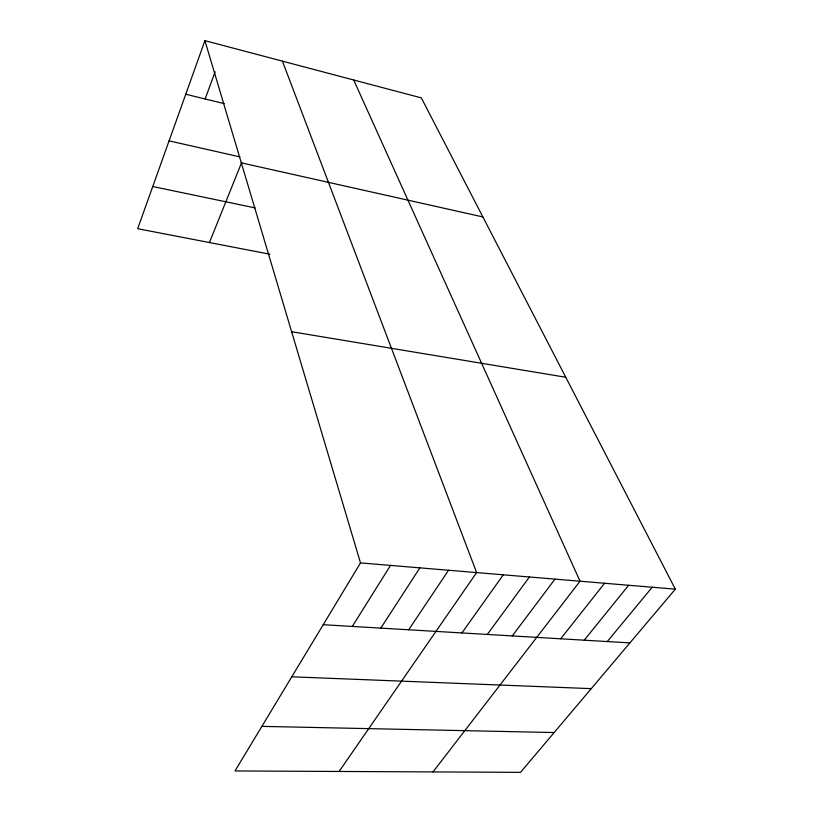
<?xml version="1.0" encoding="UTF-8"?>
<svg xmlns="http://www.w3.org/2000/svg" width="813" height="813" viewBox="0 0 813 813"><rect width="100%" height="100%" fill="white"/><g stroke="black" fill="none" stroke-linecap="round" stroke-linejoin="round"><path stroke-width="1.22" d="M204.917 40.65L360.505 562.901L234.987 770.958L520.513 772.35L675.329 589.161L421.327 97.885L204.917 40.65L137.671 228.697L269.946 254.225M205.12 98.973L215.13 71.839M209.439 242.548L241.725 162.305M352.314 626.437L390.514 565.411M380.799 628.124L419.864 567.86M408.675 629.78L448.552 570.248M339.112 771.466L476.621 572.586L282.426 61.148M461.916 632.941L503.288 574.811M487.343 634.445L529.395 576.996M512.281 635.929L554.974 579.12M432.994 771.923L580.025 581.214L353.685 79.989M560.696 638.794L604.567 583.267M584.212 640.187L628.622 585.269M607.281 641.559L652.209 587.24M261.877 726.375L554.151 732.543M291.786 676.802L591.254 688.641M323.218 624.709L629.912 642.9M360.505 562.901L675.329 589.161M291.633 331.724L565.777 377.262M152.753 186.533L255.14 207.904M241.319 162.844L482.881 216.939M169.074 140.873L239.926 156.879M185.75 94.247L224.225 103.627"/></g></svg>
